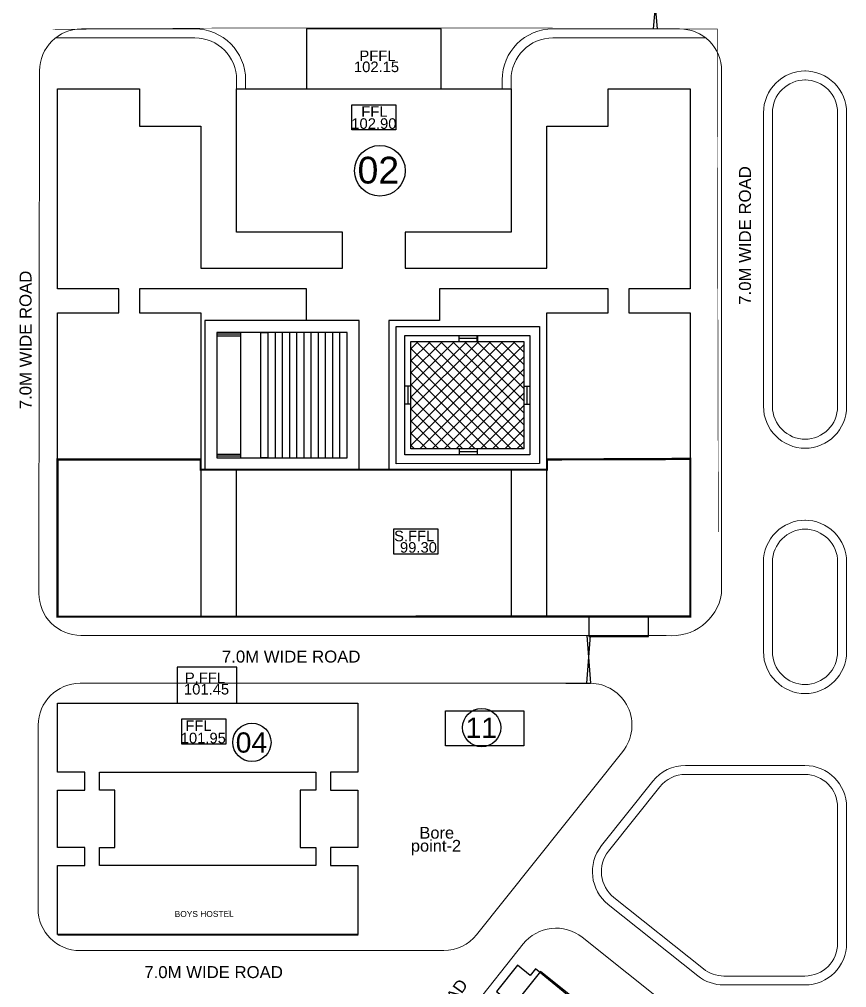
# Model space of a CAD drawing. Extents: x 7620542 to 7843793, y -6476226 to -6093835.
# Drawn here: x 7820506 to 7828948, y -6357741 to -6347865 of the extents above; entities that cross this region are included whole.
import ezdxf
from ezdxf.enums import TextEntityAlignment as Align

# ---------------------------------------------------------------- set-up
doc = ezdxf.new("R2010")
doc.units = 0
doc.header["$LTSCALE"] = 600
doc.header["$MEASUREMENT"] = 0
doc.linetypes.add('CONTINUA', pattern=[0])
doc.linetypes.add('DASHED', pattern=[0.75, 0.5, -0.25])
doc.layers.add('TITLE', color=7, linetype='CONTINUOUS')
doc.styles.add('AR', font='arial.ttf')
doc.styles.add('ari', font='arial.ttf')
doc.styles.add('ARIAL', font='arial.ttf')

# ---------------------------------------------------------------- blocks, each defined once
blk = doc.blocks.new('A$C67844AE1')
at = {"layer": 'TITLE'}
h = blk.add_hatch(dxfattribs=at)
h.set_pattern_fill('ANSI37', color=8, scale=27.20233441389352, style=0)
h.set_pattern_definition([(44.99999999999999, (-503890.6787343817, -13450.00090407394), (-61.07098253193433, 61.07098253193431), []), (135, (-503890.6787343817, -13450.00090407394), (-61.07098253193435, -61.07098253193428), [])])
h.paths.add_polyline_path([(-15472.23594659101, -10837.71299449168), (-16611.10865209345, -10838.97379622608), (-16611.10865209345, -9756.02169380337), (-15472.23594659101, -9756.021705737337)])
edge = h.paths.add_edge_path(flags=17)
edge.add_line((-15939.46927955188, -9698.594543417916), (-15939.46927955188, -9752.999212267809))
at = {"layer": 'TITLE', "color": 8, "lineweight": 0}
for p, q in [((-18793.94452262484, -6602.986377031542, 6.041746194570441), (-19937.65156053193, -6602.985730784945, 6.041746194570441)), ((-16307.34827119205, -6602.98747478798, 6.041746194570441), (-17664.44446873851, -6602.98747478798, 6.041746194570441)), ((-17664.44446873851, -6602.98747478798, 6.041746194570441), (-17664.44446873851, -7208.676617036574, 6.041746194570441)), ((-17664.44446873851, -6602.98747478798, 6.041746194570441), (-17664.44446873851, -7208.676617036574, 6.041746194570441)), ((-16307.34827119205, -7208.67696490325, 6.041746194570441), (-16307.34827119205, -6602.98747478798, 6.041746194570441)), ((-16307.34827119205, -7208.67696490325, 6.041746194570441), (-16307.34827119205, -6602.98747478798, 6.041746194570441)), ((-13899.57769291941, -6602.990682202391, 6.041746194570441), (-15177.847534745, -6602.989980165847, 6.041746194570441)), ((-20199.40916657262, -6693.66003099177, 6.041746194570441), (-18793.9445737442, -6693.660825077444, 6.041746194570441)), ((-20199.40916657262, -6693.66003099177, 6.041746194570441), (-18793.9445737442, -6693.660825077444, 6.041746194570441)), ((-15177.84758563899, -6693.664428211749, 6.041746194570441), (-13634.75198574923, -6693.66511392314, 6.041746194570441)), ((-15177.84758563899, -6693.664428211749, 6.041746194570441), (-13634.75198574923, -6693.66511392314, 6.041746194570441)), ((-20360.79814219195, -7025.176385394298, 6.041746194570441), (-20366.76053935569, -12297.79269489553, 6.041746194570441)), ((-13476.43225411139, -12298.28309453186, 6.041746194570441), (-13476.43087942433, -7026.138106419705, 6.041746194570441)), ((-18370.79744047578, -7208.676617036574, 6.041746194570441), (-18370.79738856852, -7116.808488390408, 6.041746194570441)), ((-18370.79744047578, -7208.676617036574, 6.041746194570441), (-18370.79738856852, -7116.808488390408, 6.041746194570441)), ((-18280.12299242988, -7208.676617036574, 6.041746194570441), (-18280.12294052355, -7116.808539791033, 6.041746194570441)), ((-15691.6697488511, -7208.676617036574, 6.041746194570441), (-15691.66969705559, -7116.811562099494, 6.041746194570441)), ((-15691.6697488511, -7208.676617036574, 6.041746194570441), (-15691.66969705559, -7116.811562099494, 6.041746194570441)), ((-15691.66969705559, -7116.811623913236, 6.041746194570441), (-15691.6697488511, -7208.67696490325, 6.041746194570441)), ((-15600.99554434977, -7208.676617036574, 6.041746194570441), (-15600.99524900969, -7116.811613329686, 6.041746194570441)), ((-15600.99554434977, -7208.676617036574, 6.041746194570441), (-15600.99524889607, -7116.811613329686, 6.041746194570441)), ((-17664.44446873851, -7208.676617036574, 6.041746194570441), (-18280.12299242988, -7208.676617036574, 6.041746194570441)), ((-15691.6697488511, -7208.67696490325, 6.041746194570441), (-16307.34827119205, -7208.67696490325, 6.041746194570441)), ((-13053.28401301056, -10410.41345450655, 6.041746194570441), (-13053.28401301056, -7449.285406948067, 6.041746194570441)), ((-19943.61362475064, -12721.41862374544, 6.041746194570441), (-14034.14465343952, -12721.42196171638, 6.041746194570441)), ((-19950.35092876386, -13204.98506603856, 6.041746194570441), (-14803.57219742984, -13204.98797406256, 6.041746194570441)), ((-20375.65885735117, -15478.01913922746, 6.041746194570441), (-20373.49830366299, -13627.63841243926, 6.041746194570441)), ((-14472.87528905552, -13892.12997992896, 6.041746194570441), (-15949.63215785753, -15742.01372093521, 6.041746194570441)), ((-14883.93285097741, -15767.41197728645, 6.041746194570441), (-13980.15159299877, -16487.36750564817, 6.041746194570441)), ((-16280.32930561248, -15901.16656344198, 6.041746194570441), (-19952.51143313479, -15901.16656344198, 6.041746194570441)), ((-16236.13057433441, -16785.7366180839, 6.041746194570441), (-15478.5552163301, -15834.73008634429, 6.041746194570441))]:
    blk.add_line(p, q, dxfattribs=at)
at = {"layer": 'TITLE', "color": 8}
for p, q in [((-18330.274251814, -9683.484590687789, -6.041746194573061), (-18572.07277993765, -9683.484590687789, -6.041746194573061)), ((-18330.274251814, -9701.619480284862, -6.041746194573061), (-18572.07277993765, -9701.619480284862, -6.041746194573061)), ((-15939.46927955188, -9698.594543422572), (-15939.46927955188, -9752.999212217517)), ((-18572.07276597526, -10893.38088910934), (-18330.27423785161, -10893.38088910934)), ((-18572.07276597526, -10911.51577870641), (-18330.27423785161, -10911.51577870641)), ((-15048.07159863599, -13204.98783590645, 6.041746194570441), (-14798.26994905341, -13204.98783590645, 6.041746194570441))]:
    blk.add_line(p, q, dxfattribs=at)
at = {"layer": 'TITLE', "color": 8, "linetype": 'CONTINUA', "ltscale": 1.5, "elevation": 11.46681048690865}
for points in [[(-14161.62078699842, -6602.98768691998), (-14125.35076864809, -6179.840936929919)], [(-14161.62054795586, -6179.840916435234), (-14125.35100780148, -6602.98770741187)]]:
    blk.add_lwpolyline(points, dxfattribs=at)
at = {"layer": 'TITLE', "color": 8, "const_width": 6.04496320308745}
for points in [[(-15181.97974170651, -6594.237815349363), (-18382.84186006431, -6592.710434505716), (-20226.68252077885, -6608.409808433615)], [(-14124.70692762081, -6602.469993089326), (-13519.92966185603, -6602.915239756927), (-13508.78755421005, -11679.18025568407)]]:
    blk.add_lwpolyline(points, dxfattribs=at)
at = {"layer": 'TITLE', "color": 8}
for points in [[(-16307.34827119205, -7208.67505707033), (-16307.34827119205, -6602.98747478798), (-17664.44446873851, -6602.98747478798), (-17664.44446873851, -7208.67505707033)], [(-18127.18542343285, -10929.65066830348), (-18127.18543739524, -9665.349701032974), (-18054.64587888867, -9665.349701032974), (-18054.64586504083, -10929.65066830348), (-18127.18542343285, -10929.65066830348)], [(-17982.10630653519, -10929.65066830348), (-17909.56674814317, -10929.65066830348), (-17909.5667619938, -9665.349701032974), (-17982.10632049758, -9665.349701032974), (-17982.10630653519, -10929.65066830348)], [(-17764.48763124738, -10929.65066830348), (-17764.48764520977, -9665.349701032974), (-17837.02720360085, -9665.349701032974), (-17837.0271896394, -10929.65066830348), (-17764.48763124738, -10929.65066751651)], [(-17691.94807285536, -10929.65066830348), (-17619.40851434972, -10929.65066830348), (-17619.40852831211, -9665.349701032974), (-17691.94808670413, -9665.349701032974), (-17691.94807285536, -10929.65066830348)], [(-17546.86895595863, -10929.65066830348), (-17474.32939745393, -10929.65066830348), (-17474.32941141631, -9665.349701032974), (-17546.86896980833, -9665.349701032974), (-17546.86895595863, -10929.65066830348)], [(-17401.78983906191, -10929.65066830348), (-17329.25028067082, -10929.65066830348), (-17329.25029451866, -9665.349701032974), (-17401.7898530243, -9665.349701032974), (-17401.78983906191, -10929.65066830348)], [(-16123.84065717924, -9756.021693807095), (-16123.84065717924, -9695.572061775252)], [(-15942.49176108558, -9725.796877791174), (-16123.84065717924, -9725.796877791174)], [(-15942.49176108558, -9756.021693807095), (-15942.49176108558, -9695.572061775252)], [(-16611.10865209345, -10206.82329700049), (-16671.55828412529, -10206.82329700049)], [(-16641.33346810844, -10206.82329700049), (-16641.33346810844, -10388.17219309323)], [(-15472.23594659101, -10206.19290204532), (-15411.78631455917, -10206.19290204532)], [(-15442.01113057602, -10206.19290204532), (-15442.01113057602, -10387.54179813713)], [(-16611.10865209345, -10388.17219309323), (-16671.55828412529, -10388.17219309323)], [(-15472.23594659101, -10387.54179813713), (-15411.78631455917, -10387.54179813713)], [(-16123.84065717924, -10837.71298261732), (-16123.84065717924, -10898.1626146473)], [(-15942.49176108558, -10837.71298261732), (-15942.49176108558, -10898.1626146473)], [(-15942.49176108558, -10867.93779863138), (-16123.84065717924, -10867.93779863138)], [(-14817.57213896979, -12532.77534069773), (-14817.57225156669, -12731.96152530517), (-14213.07397275791, -12731.9618668668), (-14213.07386016194, -12532.77568225935)], [(-20174.31252620276, -15742.85239104554), (-17143.01192776859, -15742.17541559879)], [(-16264.37181167584, -17225.02263024636), (-15303.69767955318, -17991.92602580972), (-14403.57394260168, -16864.3773012422), (-15353.59050529171, -16084.117470528), (-15407.52082701121, -16151.67417355254), (-15535.07544114348, -16049.84769210871), (-15746.2711063968, -16314.40541026928), (-15618.71649226453, -16416.23189176898), (-15676.04102989007, -16488.04041524418), (-15803.59564402234, -16386.21393380035), (-16014.79130927566, -16650.77165201586), (-15887.23669514339, -16752.59813345969), (-15910.99620750826, -16782.36087673903), (-16038.55082164053, -16680.5343952952), (-16249.74648689386, -16945.09211351164), (-16122.19187276158, -17046.91859495547), (-16264.37181167584, -17225.02263024636)]]:
    blk.add_lwpolyline(points, dxfattribs=at)
at = {"layer": 'TITLE', "color": 8, "lineweight": 0, "elevation": 6.041746194570441}
for points in [[(-12213.63658438623, -7449.285406948067, 0.4142135623730951), (-12636.78400860168, -7026.137982731685), (-12630.13658879418, -7026.137982731685, 0.4142135623730951), (-13053.28401301056, -7449.285406948067), (-13053.28401301056, -10410.41345450655, 0.414213562373092), (-12630.13658879418, -10833.56087872293), (-12636.78400860168, -10833.56087872293, 0.4142135623730951), (-12213.63658438623, -10410.41345450655)], [(-12304.3110324312, -7449.285406948067, 0.4142135623730951), (-12636.78400860168, -7116.81243077945), (-12630.13658879418, -7116.81243077945, 0.4142135623730951), (-12962.60956496466, -7449.285406948067), (-12962.60956496466, -10410.41345450655, 0.4142135623730951), (-12630.13658879418, -10742.88643067703), (-12636.78400860168, -10742.88643067703, 0.4142135623730951), (-12304.3110324312, -10410.41345450655)], [(-12213.63658438623, -11982.10388730839, 0.4142135623730951), (-12636.78400860168, -11558.95646309387), (-12630.13658879418, -11558.95646309387, 0.4142135623730951), (-13053.28401301056, -11982.10388730839), (-13053.28401301056, -12885.17662759032, 0.414213562373092), (-12630.13658879418, -13308.32405180391), (-12636.78400860168, -13308.32405180391, 0.4142135623730951), (-12213.63658438623, -12885.17662759032)], [(-12304.3110324312, -11982.10388730839, 0.4142135623730951), (-12636.78400860168, -11649.6309111407), (-12630.13658879418, -11649.6309111407, 0.4142135623730951), (-12962.60956496466, -11982.10388730839), (-12962.60956496466, -12885.17662759032, 0.4142135623730951), (-12630.13658879418, -13217.64960375801), (-12636.78400860168, -13217.64960375801, 0.4142135623730951), (-12304.3110324312, -12885.17662759032)], [(-12213.63658438623, -14456.86706039216, 0.4142135623730989), (-12636.78400860168, -14033.71963617485), (-13839.94787144475, -14033.71963617485, 0.2283833569442895), (-14170.91810870636, -14193.21493224334), (-14687.59883194137, -14841.8193746144, 0.4142135623730747), (-14620.28072288539, -15436.4417400239), (-13716.49946490768, -16156.39726838656, 0.1697700466406371), (-13452.84733670205, -16248.5744553972), (-12636.78400860168, -16248.5744553972, 0.4142135623730849), (-12213.63658438623, -15825.42703118082)], [(-12304.3110324312, -14456.86706039216, 0.414213562373095), (-12636.78400860168, -14124.39408422168), (-13839.94787144475, -14124.39408422168, 0.2283833569443077), (-14099.99591498356, -14249.71181687433), (-14616.67663821951, -14898.31625919137, 0.4142135623730639), (-14563.7838382544, -15365.51954630204), (-13660.00258027576, -16085.47507471777, 0.1697700466406407), (-13452.84733670205, -16157.9000073513), (-12636.78400860168, -16157.9000073513, 0.414213562373095), (-12304.3110324312, -15825.42703118082)]]:
    blk.add_lwpolyline(points, format="xyb", close=True, dxfattribs=at)
at = {"layer": 'TITLE', "color": 8, "ltscale": 1.5, "elevation": 6.041746194570441}
blk.add_lwpolyline([(-13792.34231044445, -9468.27440465428), (-13792.34231044445, -12532.77568225935), (-15238.29921478964, -12532.77568225935), (-15238.29763517715, -9468.27440465428), (-14619.8978993604, -9468.27440465428), (-14619.8978993604, -9226.486472960562), (-16324.94469692651, -9226.476740764454), (-16324.94799126685, -9544.448080050759), (-16835.98128328845, -9544.44802076742), (-16835.98128328845, -11050.55071361456), (-15600.99530080426, -11050.55071361456), (-15600.99530080426, -12532.77566520032), (-18370.79744047578, -12532.77569104172), (-18370.79744047578, -11050.55071361456), (-17135.81145810336, -11050.55071361456), (-17135.81145810336, -9544.448012942448), (-17664.74464202486, -9544.448043570854), (-17664.74464202486, -9226.48292094469), (-19351.89338886458, -9226.486289598048), (-19351.89338886458, -9468.27440465428), (-18733.49365316145, -9468.27440465428), (-18733.49523266125, -12532.77569104172), (-20179.4504308356, -12532.77569104172), (-20179.4504308356, -9468.27440465428), (-19561.05069592036, -9468.27440465428), (-19561.05069592036, -9226.47542868089), (-20179.4504308356, -9226.47542868089), (-20179.4504308356, -7208.671423872933), (-19351.90239622444, -7208.671423872933), (-19351.90239622444, -7585.270416515879), (-18733.4990122905, -7585.272778614424), (-18733.49523266125, -9017.327216414735), (-17302.0479461886, -9017.327216414735), (-17302.0479461886, -8654.631815209053), (-18370.79744047578, -8654.631815209053), (-18370.79744047578, -7208.676617036574), (-17301.74565203954, -7208.676617036574), (-17301.74565203954, -7208.676617036574), (-16669.74474915303, -7208.676617036574), (-16669.74474915303, -7208.676617036574), (-15600.99520881195, -7208.676617036574), (-15600.99520881195, -8654.629454912618), (-16669.74479520414, -8654.629454912618), (-16669.74479520414, -9017.327216414735), (-15238.29750861879, -9017.327216414735), (-15238.29750861879, -7585.270416515879), (-14619.89034505561, -7585.270416515879), (-14619.89034505561, -7208.676423876546), (-13792.34231044445, -7208.676423876546), (-13792.34231044445, -9226.47542868089), (-14410.74204547238, -9226.47542868089), (-14410.74204547238, -9468.27440465428), (-13792.34231044445, -9468.27440465428)], dxfattribs=at)
at = {"layer": 'TITLE', "color": 8, "elevation": 6.041746194570441}
for points in [[(-17207.10956520773, -7367.291815437376), (-16764.68317472003, -7367.291815437376), (-16764.68317472003, -7621.263413556851), (-17207.10956520773, -7621.263413556851)], [(-17135.81160785537, -9544.448012942448), (-18692.97217967734, -9544.448012942448), (-18692.97216582857, -11050.5475083394), (-17135.81159389485, -11050.5475083394)]]:
    blk.add_lwpolyline(points, close=True, dxfattribs=at)
at = {"layer": 'TITLE', "color": 8}
for points in [[(-17256.71073612664, -9665.349701032974), (-18572.07277993765, -9665.349701032974), (-18572.07276597526, -10929.65066830348), (-17256.71072216425, -10929.65066830348)], [(-18330.274251814, -9665.349701032974), (-18572.07277993765, -9665.349701032974), (-18572.07276597526, -10929.65066830348), (-18330.27423785161, -10929.65066830348)], [(-15312.67250521109, -10988.8370626932), (-16762.23273217119, -10990.09787630942), (-16762.23273217119, -9604.89761372935), (-15312.67250521109, -9604.89761372935)], [(-15411.78631455917, -10898.16262652725), (-16671.55828412529, -10899.42342826072), (-16671.55828412529, -9695.572061775252), (-15411.78631455917, -9695.572073711082)], [(-15472.23594659101, -10837.71299449541), (-16611.10865209345, -10838.97379623074), (-16611.10865209345, -9756.021693807095), (-15472.23594659101, -9756.021705741063)], [(-16783.72709515691, -11646.9785701232), (-16341.3007047819, -11646.9785701232), (-16341.3007047819, -11900.95016824268), (-16783.72709515691, -11900.95016824268)], [(-18923.2734675305, -13564.69199269358), (-18480.84707715362, -13564.69199269358), (-18480.84707715362, -13818.66359081306), (-18923.2734675305, -13818.66359081306)], [(-14810.95924409013, -16506.05075729918), (-15304.45250959601, -16111.56903219689), (-16217.43684287276, -17256.077995033), (-15723.94357736688, -17650.55972013716)]]:
    blk.add_lwpolyline(points, close=True, dxfattribs=at)
at = {"layer": 'TITLE', "color": 8, "linetype": 'DASHED', "lineweight": 0, "ltscale": 8, "const_width": 21.15737121080607, "flags": 128}
blk.add_lwpolyline([(-20179.45043184888, -12532.77569098584), (-20179.45043027308, -10946.8643361032), (-18733.49523277488, -10946.87082029413), (-18733.49523176067, -11050.53229141142), (-15238.29750782903, -11050.53225915134), (-15238.29750873148, -10946.87078808993), (-13792.34231123328, -10946.86427721567), (-13792.34231145773, -12532.77866178006), (-20179.45043184888, -12532.77569098584)], dxfattribs=at)
at = {"layer": 'TITLE', "color": 8, "linetype": 'CONTINUA', "ltscale": 1.5}
for points in [[(-14834.53971766401, -13204.98795655277), (-14798.26966531016, -12721.42153069936)], [(-14834.5394445071, -12721.42151020747), (-14798.26993846893, -13204.98797704652)]]:
    blk.add_lwpolyline(points, dxfattribs=at)
at = {"layer": 'TITLE', "color": 8, "ltscale": 1.5}
for points in [[(-18972.79458479211, -13404.46416609641), (-18368.29617278371, -13404.46416609641), (-18368.29617278371, -13041.787318944), (-18972.79458479211, -13041.787318944)], [(-19756.00175657589, -15042.6504654903), (-19756.00165411178, -14861.30156939756), (-19598.83261085581, -14861.30165823456), (-19598.8322846638, -14284.00767235272), (-19756.00132792071, -14284.00758351292), (-19756.00122545939, -14102.65868742112), (-17571.9560201345, -14102.65992170013), (-17571.95612259582, -14284.00881779473), (-17729.12516585365, -14284.00872895494), (-17729.12549215835, -14861.30271489546), (-17571.95644890051, -14861.30280367658), (-17571.95655136276, -15042.65169976931)]]:
    blk.add_lwpolyline(points, close=True, dxfattribs=at)
blk.add_lwpolyline([(-19904.7074607173, -14284.0057867039), (-19904.70735825319, -14102.6568906093), (-20179.45093583036, -14102.65673534106), (-20179.45054129139, -13404.46348539647), (-17148.50599122792, -13404.46519826353), (-17148.5063858768, -14102.65844821092), (-17423.24996345397, -14102.65829293989), (-17423.25006591715, -14284.00718903169), (-17148.50648834091, -14284.00734430272), (-17148.50681453198, -14861.3013301855), (-17423.25039210729, -14861.30117497221), (-17423.25049468316, -15042.65007106494), (-17148.50691710692, -15042.65022627916), (-17148.50731164496, -15740.84347627964), (-20179.45186159573, -15740.84176340979), (-20179.45146705955, -15042.64851340931), (-19904.70788948331, -15042.64866868034), (-19904.7077870192, -14861.29977258574), (-20179.45136459544, -14861.29961731751), (-20179.45103829168, -14284.00563143287), (-19904.40521261934, -14284.00578687154)], dxfattribs=at)
at = {"layer": 'TITLE', "color": 8, "ltscale": 1.5, "elevation": 6.041746194570441}
blk.add_lwpolyline([(-16264.37778963335, -13482.64569630381), (-15470.84750196058, -13482.64569630381), (-15470.84750196058, -13834.47428918071), (-16264.37778963335, -13834.47428918071)], close=True, dxfattribs=at)
at = {"layer": 'TITLE', "color": 8}
for centre, radius in [((-16925.20568644162, -8033.397638547234, -6.041746194573061), 255.6986914729904), ((-15897.5631484976, -13651.49231111538), 193.3449462933765), ((-18217.015529586, -13800.74245262798), 193.3449462933765)]:
    blk.add_circle(centre, radius, dxfattribs=at)
at = {"layer": 'TITLE', "color": 8, "lineweight": 0}
for centre, radius, start, end in [((-19937.65179957356, -7026.133155001327, 6.041746194570441), 423.1474242161327, 89.99994663914711, 179.8704397387883), ((-18793.94481301121, -7116.808249461465, 6.041746194570441), 513.821872413732, 359.9999466391471, 89.99994663914711), ((-15177.84776286595, -7116.811914241873, 6.041746194570441), 513.8219340983824, 90, 179.9999466391471), ((-13894.93427910563, -7021.494088583626, 6.041746194570441), 418.529165576969, 359.3642459127463, 90.63570077593832), ((-18793.9448127849, -7116.808249291964, 6.041746194570441), 423.1474242161214, 359.9999466391471, 89.99994663914711), ((-18793.9448127849, -7116.808249291964, 6.041746194570441), 423.1474242161214, 359.9999466391471, 89.99994663914711), ((-15177.84782479238, -7116.811852428131, 6.041746194570441), 423.1474242161214, 89.99994663914711, 179.9999466391471), ((-15177.84782467969, -7116.811852428131, 6.041746194570441), 423.1474242161214, 89.99994663914711, 179.9999466391471), ((-19943.61338570807, -12298.27119952906, 6.041746194570441), 423.1474242160915, 179.9352199108066, 269.9999466391471), ((-13974.24624687154, -12221.26005066652, 6.041746194570441), 503.7358001565188, 263.1708892476166, 351.2047689352057), ((-19950.35116791818, -13628.13249025494, 6.041746194570441), 423.1474242161192, 89.99994663914711, 179.93308547528), ((-14803.57243669778, -13628.13539827894, 6.041746194570441), 423.1474242160764, 321.3997100954691, 89.99994663914711), ((-19952.51143313479, -15478.01913922746, 6.041746194570441), 423.1474242161214, 180, 270), ((-15147.58497918211, -16098.38221449219, 6.041746194570441), 423.1474242161214, 51.45902006962753, 141.4590201113644), ((-16280.32930561248, -15478.01913922746, 6.041746194570441), 423.1474242161884, 270, 321.3997100954691)]:
    blk.add_arc(centre, radius, start, end, dxfattribs=at)
at = {"layer": 'TITLE', "color": 8, "style": 'ARIAL'}
for s, height, p in [('PFFL', 106.6331509170039, (-16949.46849453636, -6874.144535746425, -12502.92125221679)), ('102.15', 106.6331509170039, (-16958.87327458151, -6985.250196833163, -12502.92125221679)), ('FFL', 106.6331509170039, (-16980.53024091292, -7435.851270731539, -12496.87950602222)), ('102.90', 106.6331509170039, (-16985.5704002101, -7557.565964399837, -12496.87950602222)), ('S.FFL', 106.6331509170039, (-16578.94074520003, -11718.42222280893, -12502.92125221679)), ('99.30', 106.6331509170039, (-16536.01166054141, -11833.75038705301, -12502.92125221679)), ('P.FFL', 106.6331509170039, (-18690.68522637989, -13149.59504987393, -12502.92125221679)), ('101.45', 106.6331509170039, (-18674.42954805586, -13264.53732792102, -12502.92125221679)), ('FFL', 106.6331509170039, (-18755.79868974723, -13632.24847227056, -12502.92125221679)), ('101.95', 106.6331509170039, (-18707.53167744633, -13756.85452270694, -12502.92125221679)), ('Bore', 118.481278796671, (-16350.89157810621, -14713.34980263468, -6245.418879913825)), ('point-2', 118.481278796671, (-16359.08692269493, -14858.5788172381, -6245.418879913825))]:
    blk.add_text(s, height=height, dxfattribs=at).set_placement(p, align=Align.MIDDLE)
at = {"layer": 'TITLE', "color": 8, "style": 'ari'}
for s, height, p in [('02', 270.0110014194106, (-17150.1634049071, -8162.529594744556, -6.041746194573061)), ('11', 204.167108823751, (-16060.82983487658, -13755.00710246991)), ('04', 204.167108823751, (-18380.28221596405, -13904.25724398252))]:
    blk.add_text(s, height=height, dxfattribs=at).set_placement(p)
at = {"layer": 'TITLE', "color": 8, "linetype": 'Continuous', "style": 'AR'}
for rotation, p in [(90, (-13240.20271063223, -8686.51656784676)), (90, (-20501.92432117555, -9740.981221830472)), (54.45096438359923, (-16485.74371837731, -16778.40639468189))]:
    blk.add_text('7.0M WIDE ROAD', height=120.899264061749, rotation=rotation, dxfattribs=at).set_placement(p, align=Align.MIDDLE_CENTER)
for p in [(-17820.25830396451, -12935.18494968396), (-18603.49395853654, -16118.44787711184)]:
    blk.add_text('7.0M WIDE ROAD', height=120.899264061749, dxfattribs=at).set_placement(p, align=Align.MIDDLE_CENTER)
at = {"layer": 'TITLE', "color": 8, "linetype": 'Continuous', "style": 'ARIAL'}
blk.add_text('BOYS HOSTEL', height=60.44963203087448, rotation=0.269734371413021, dxfattribs=at).set_placement((-18996.04020724911, -15563.39928027894))

msp = doc.modelspace()

# ---------------------------------------------------------------- block references
at = {"layer": 'TITLE', "xscale": 1.010947171598673, "yscale": 1.010947171598673, "zscale": 1.010947171598673}
msp.add_blockref('A$C67844AE1', (7841295.379086987, -6341287.263195922, -14.83048742369396), dxfattribs=at)

doc.saveas('drawing.dxf')
